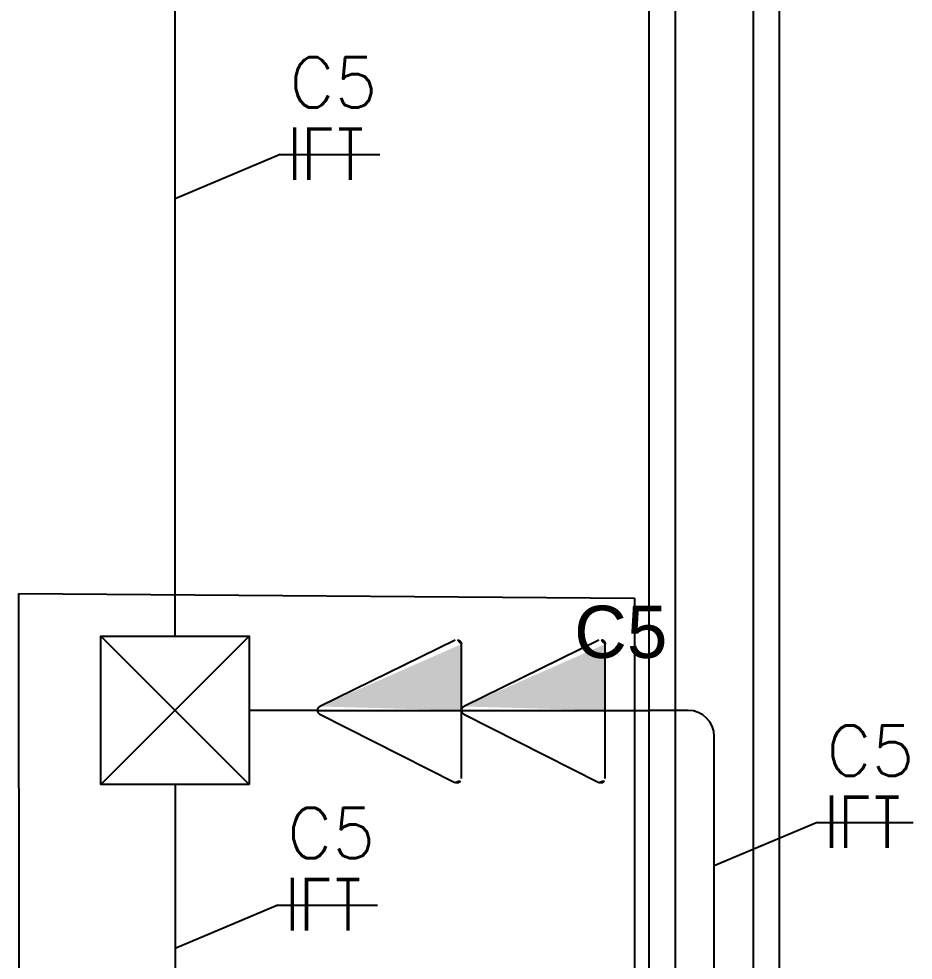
# Model space of a CAD drawing. Header units: millimetres. Extents: x 919107448 to 1838457809, y 576475876 to 1049404419.
# Drawn here: x 919229733.2 to 919229835.9, y 576496861 to 576496969 of the extents above; entities that cross this region are included whole.
import ezdxf
from ezdxf.enums import TextEntityAlignment as Align

# ---------------------------------------------------------------- set-up
doc = ezdxf.new("R2010")
doc.units = ezdxf.units.MM
for name, color, linetype in [('Arquitetura', 253, 'Continuous'), ('ENE-CAIXAS', 3, 'Continuous'), ('ENE-CIRCUITOS', 2, 'Continuous'), ('ENE-ELETRO_EMBUTIDO', 4, 'Continuous'), ('ENE-FIAÇÃO', 2, 'Continuous'), ('ENE-TOMADAS', 3, 'Continuous')]:
    doc.layers.add(name, color=color, linetype=linetype)
doc.styles.add('SIMPLEX', font='simplex.shx')
doc.styles.get("Standard").update_dxf_attribs({"font": 'arial.ttf'})

# ---------------------------------------------------------------- blocks, each defined once
blk = doc.blocks.new('forno')
at = {"layer": 'Arquitetura'}
for p, q in [((919229652.6877, 576496829.1766), (919229655.0578, 576496829.1782)), ((919229655.0578, 576496829.1782), (919229655.0526, 576496828.4805)), ((919229655.0526, 576496828.4805), (919229652.6862, 576496828.481))]:
    blk.add_line(p, q, dxfattribs=at)
blk = doc.blocks.new('*U97')
at = {"layer": 'ENE-TOMADAS'}
h = blk.add_hatch(color=256, dxfattribs=at)
h.dxf.hatch_style = 1
h.paths.add_polyline_path([(2278.406, 1294.6592, 0.286119), (2278.4016, 1294.662), (2278.4016, 1294.4979), (2278.4772, 1294.4979, 0.555066), (2278.4817, 1294.5051)])
h.paths.add_polyline_path([(2278.406, 1294.8234, 0.284673), (2278.4016, 1294.8262), (2278.4016, 1294.662), (2278.4771, 1294.662, 0.555066), (2278.4816, 1294.6692)])
h = blk.add_hatch(color=256, dxfattribs=at)
h.dxf.hatch_style = 1
h.paths.add_polyline_path([(2278.406, 1294.6592, 0.286119), (2278.4016, 1294.662), (2278.4016, 1294.4979), (2278.4772, 1294.4979, 0.555066), (2278.4817, 1294.5051)])
for p, q in [((2278.3971, 1294.8234), (2278.3194, 1294.6693)), ((2278.4016, 1294.8248), (2278.4016, 1294.4965)), ((2278.4816, 1294.6692), (2278.406, 1294.8234)), ((2278.3971, 1294.6593), (2278.3194, 1294.5052)), ((2278.3239, 1294.662), (2278.4771, 1294.662)), ((2278.4817, 1294.5051), (2278.406, 1294.6592)), ((2278.3239, 1294.4979), (2278.4772, 1294.4979)), ((2278.4016, 1294.4965), (2278.4016, 1294.4465))]:
    blk.add_line(p, q, dxfattribs=at)
for centre, start, end in [((2278.4015, 1294.8212), 26.1327, 153.2544), ((2278.3239, 1294.667), 153.2544, 270), ((2278.4771, 1294.667), 270, 26.1327), ((2278.4016, 1294.657), 26.1327, 153.2544), ((2278.3239, 1294.5029), 153.2544, 270), ((2278.4772, 1294.5029), 270, 26.1327)]:
    blk.add_arc(centre, 0.005, start, end, dxfattribs=at)
blk = doc.blocks.new('caixa de passagem')
at = {"layer": 'ENE-CAIXAS', "color": 1}
for p, q in [((919229720.2, 576497407), (919229682.04, 576497368.84)), ((919229720.2, 576497368.84), (919229682.04, 576497407))]:
    blk.add_line(p, q, dxfattribs=at)
at = {"layer": 'ENE-CAIXAS'}
blk.add_lwpolyline([(919229720.2, 576497368.84), (919229682.04, 576497368.84), (919229682.04, 576497407), (919229720.2, 576497407)], close=True, dxfattribs=at)
blk = doc.blocks.new('*U146')
at = {"layer": 'ENE-FIAÇÃO', "color": 1}
blk.add_line((-0.1653, -0.003), (0.167, -0.003), dxfattribs=at)
at = {"layer": 'ENE-FIAÇÃO', "const_width": 0.0121}
for points in [[(-0.1152, 0.0911), (-0.1152, -0.0911)], [(0.0129, 0.0851), (-0.0661, 0.0851), (-0.0661, -0.0911)], [(0.0379, 0.0851), (0.117, 0.0851)], [(0.0775, 0.0851), (0.0775, -0.0911)]]:
    blk.add_lwpolyline(points, dxfattribs=at)

msp = doc.modelspace()

# ---------------------------------------------------------------- linework, layer by layer
at = {"layer": 'Arquitetura'}
msp.add_lwpolyline([(919229747.07, 576497282.07), (919229780.57, 576497282.07), (919229780.57, 576497257.07), (919229805.57, 576497257.07), (919229805.57, 576496582.07), (919229734.57, 576496582.07), (919229734.57, 576496567.07), (919229820.57, 576496567.07), (919229820.57, 576497662.07), (919229805.57, 576497662.07), (919229795.57, 576497662.07), (919229795.57, 576497647.07), (919229805.57, 576497647.07), (919229805.57, 576497297.07), (919229747.07, 576497297.07), (919229747.07, 576497282.07)], dxfattribs=at)
msp.add_lwpolyline([(919229750.07, 576497285.07), (919229783.57, 576497285.07), (919229783.57, 576497260.07), (919229808.57, 576497260.07), (919229808.57, 576496579.07), (919229737.57, 576496579.07), (919229737.57, 576496570.07), (919229817.57, 576496570.07), (919229817.57, 576497659.07), (919229805.57, 576497659.07), (919229798.57, 576497659.07), (919229798.57, 576497650.07), (919229808.57, 576497650.07), (919229808.57, 576497294.07), (919229750.07, 576497294.07), (919229750.07, 576497285.07)], close=True, dxfattribs=at)
at = {"layer": 'ENE-ELETRO_EMBUTIDO'}
for p, q in [((919229751.15, 576496898.16), (919229751.15, 576496993.01)), ((919229767.49, 576496889.65), (919229759.66, 576496889.65)), ((919229810.07, 576496889.65), (919229805.57, 576496889.65)), ((919229813.07, 576496833.57), (919229813.07, 576496886.65)), ((919229751.15, 576496881.14), (919229751.15, 576496767.52))]:
    msp.add_line(p, q, dxfattribs=at)
at = {"layer": 'ENE-ELETRO_EMBUTIDO', "color": 1}
for p, q in [((919229774.25, 576496953.46), (919229774.65, 576496953.46)), ((919229773.99, 576496867.3, -2.94), (919229774.39, 576496867.3, -2.94))]:
    msp.add_line(p, q, dxfattribs=at)
at = {"layer": 'ENE-ELETRO_EMBUTIDO'}
msp.add_arc((919229810.07, 576496886.65), 3, 0, 90, dxfattribs=at)
at = {"layer": 'ENE-FIAÇÃO', "color": 1}
msp.add_lwpolyline([(919229763.21, 576496953.46), (919229751.15, 576496948.38)], dxfattribs=at)
at = {"layer": 'ENE-FIAÇÃO', "color": 1, "elevation": -2.94}
for points in [[(919229824.87, 576496876.77), (919229813.07, 576496871.79)], [(919229762.95, 576496867.3), (919229751.15, 576496862.32)]]:
    msp.add_lwpolyline(points, dxfattribs=at)

# ---------------------------------------------------------------- block references
at = {"color": 4, "xscale": 100.6736407914391, "yscale": 100.6736407914391, "zscale": 100.6736407914391, "rotation": 89.99999696928306}
msp.add_blockref('*U97', (919360122.35, 576267514.66), dxfattribs=at)
at = {"layer": 'Arquitetura', "xscale": 101.3607343189144, "yscale": 101.3607343189144, "zscale": 101.3607343189144, "rotation": 90}
msp.add_blockref('forno', (59353371671.23, -92597295941.31), dxfattribs=at)
at = {"layer": 'ENE-FIAÇÃO', "color": 3}
ref = msp.add_blockref('*U146', (919229768.71, 576496953.56), dxfattribs=dict(at, xscale=33.22527574230886, yscale=33.22527574230886, zscale=33.22527574230886))
ref.add_attrib('QXXX', 'C5', dxfattribs={"color": 7, "height": 5.763, "style": 'SIMPLEX'}).set_placement((919229769.34, 576496958.85), align=Align.CENTER)
at = {"layer": 'ENE-FIAÇÃO', "xscale": 0.4458929892819983, "yscale": 0.4458929892819983, "zscale": 0.4458929892819983}
msp.add_blockref('caixa de passagem', (509351671.88, 319440746.04), dxfattribs=at)
at = {"layer": 'ENE-FIAÇÃO', "color": 3}
ref = msp.add_blockref('*U146', (919229830.36, 576496876.86, -2.94), dxfattribs=dict(at, xscale=33.22527574230886, yscale=33.22527574230886, zscale=33.22527574230886))
ref.add_attrib('QXXX', 'C5', dxfattribs={"color": 7, "height": 5.763, "style": 'SIMPLEX'}).set_placement((919229831, 576496882.15, -2.94), align=Align.CENTER)
ref = msp.add_blockref('*U146', (919229768.44, 576496867.4, -2.94), dxfattribs=dict(at, xscale=33.22527574230886, yscale=33.22527574230886, zscale=33.22527574230886))
ref.add_attrib('QXXX', 'C5', dxfattribs={"color": 7, "height": 5.763, "style": 'SIMPLEX'}).set_placement((919229769.08, 576496872.69, -2.94), align=Align.CENTER)

# ---------------------------------------------------------------- texts
at = {"layer": 'ENE-CIRCUITOS', "insert": (919229807.69, 576496898.62), "char_height": 6, "attachment_point": 6, "rotation": 360}
msp.add_mtext_dynamic_manual_height_columns('C5', width=44.5276, gutter_width=48.73, heights=[0], dxfattribs=at)

doc.saveas('drawing.dxf')
